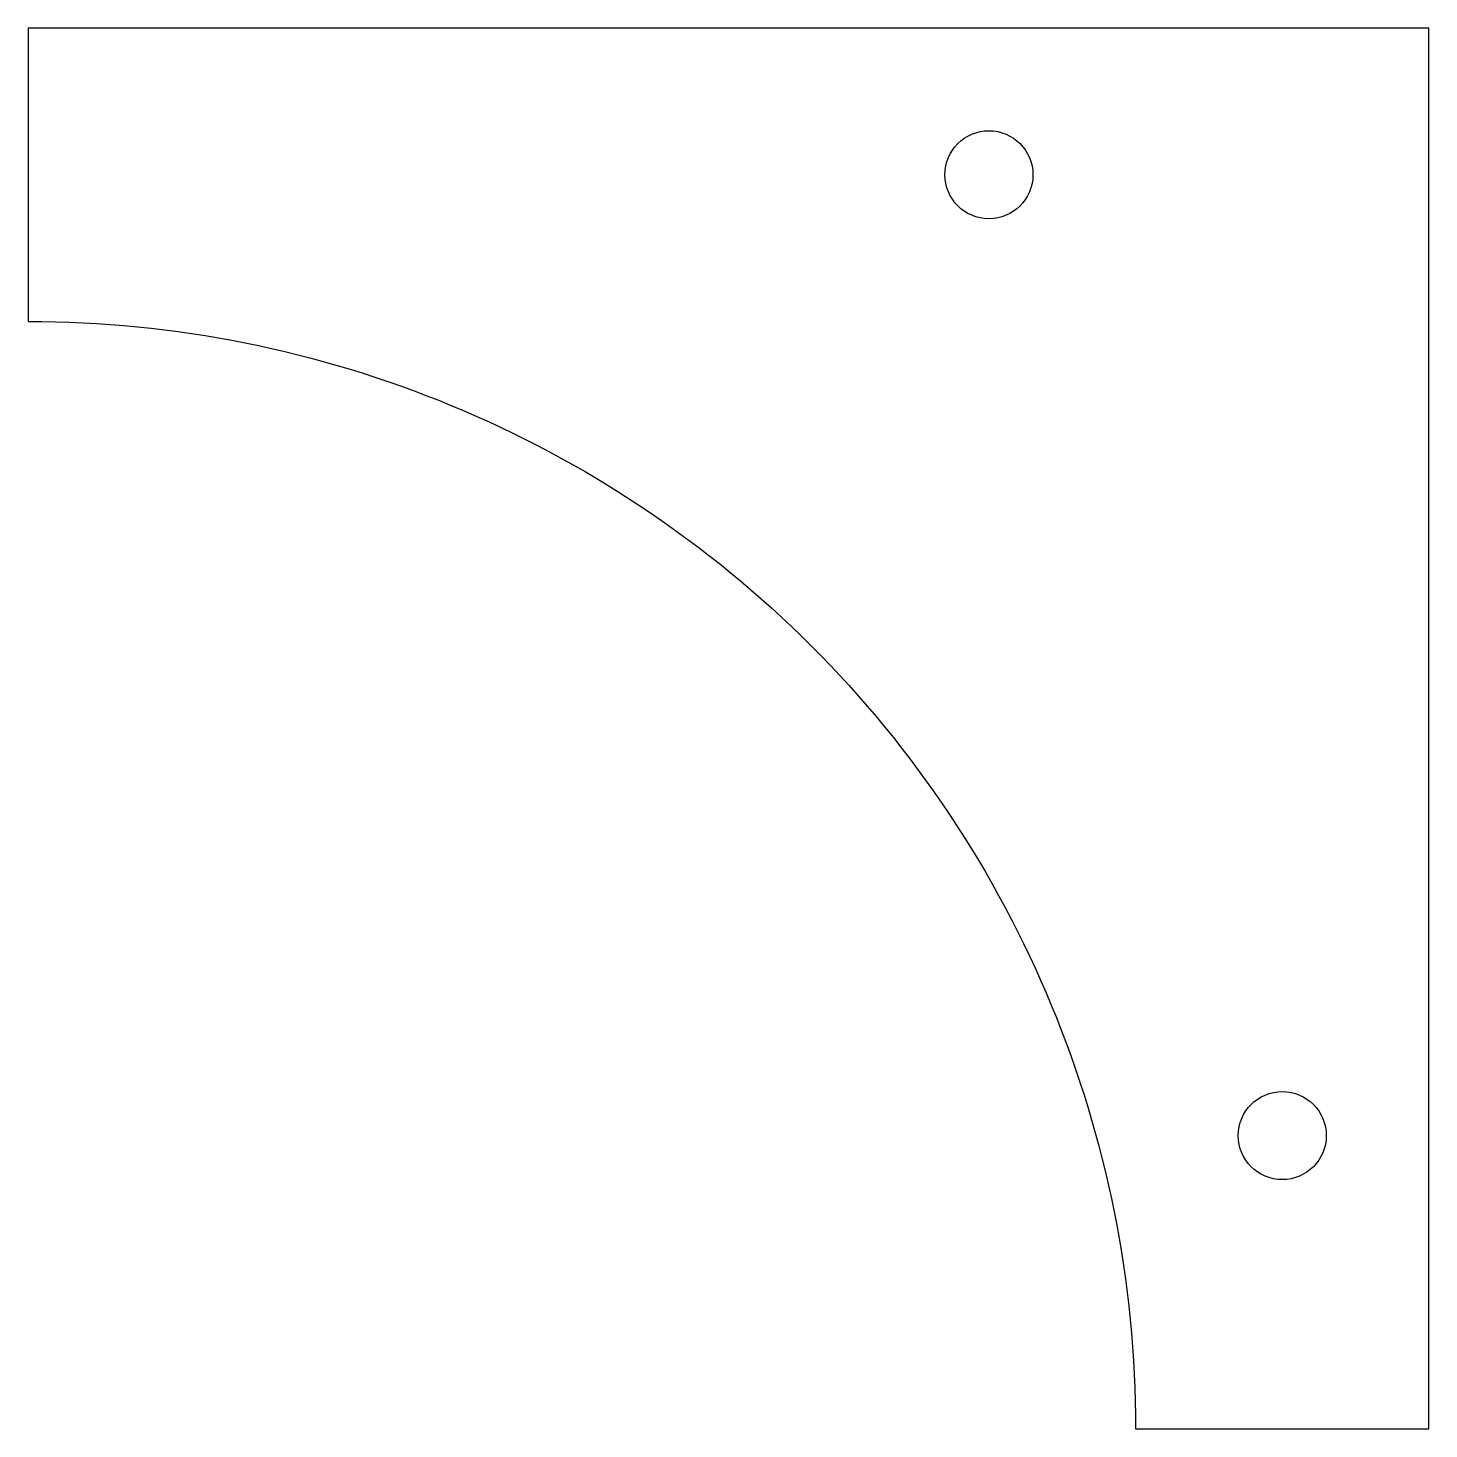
# Model space of a CAD drawing. Header units: millimetres. Extents: x 0 to 95.5, y 0 to 95.5.
import ezdxf

# ---------------------------------------------------------------- set-up
doc = ezdxf.new("R2010")
doc.units = ezdxf.units.MM
doc.layers.add('A_SIDE_HOLES_15.5', color=7, linetype='Continuous')
doc.layers.add('OUTSIDE_THROUGH', color=7, linetype='Continuous')

msp = doc.modelspace()

# ---------------------------------------------------------------- linework, layer by layer
at = {"layer": 'A_SIDE_HOLES_15.5'}
for centre in [(65.5, 85.5), (85.5, 20)]:
    msp.add_circle(centre, 3, dxfattribs=at)
at = {"layer": 'OUTSIDE_THROUGH'}
msp.add_lwpolyline([(75.5, 0), (95.5, 0), (95.5, 95.5), (0, 95.5), (0, 75.5, -0.414214)], format="xyb", close=True, dxfattribs=at)

doc.saveas('drawing.dxf')
